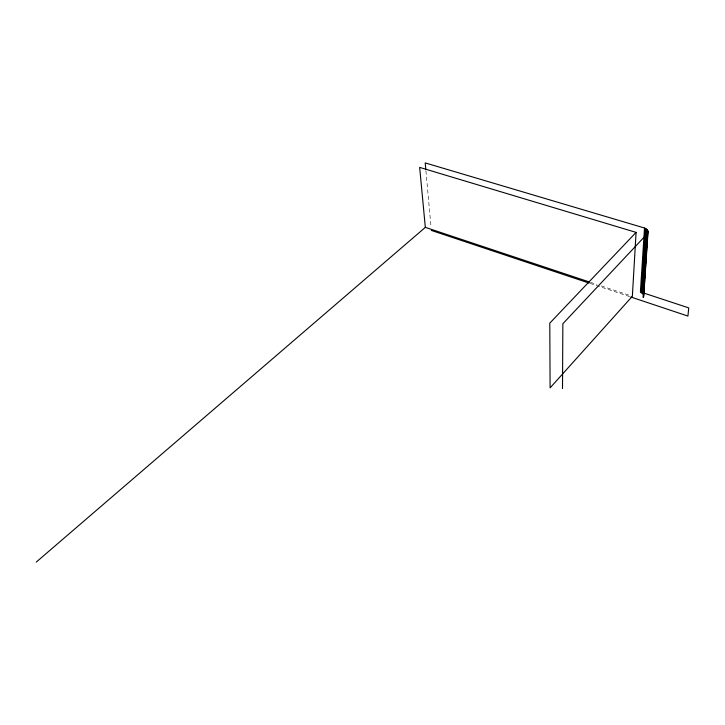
<?xml version="1.0" encoding="UTF-8"?>
<svg xmlns="http://www.w3.org/2000/svg" width="725" height="725" viewBox="0 0 725 725"><rect width="100%" height="100%" fill="white"/><g stroke="black" fill="none" stroke-linecap="round" stroke-linejoin="round"><path stroke-width="0.54" stroke-dasharray="3.62 2.72" d="M590.522 282.36L596.956 284.499M601.252 285.931L630.215 295.573M590.123 283.421L629.762 296.643M425.919 170.783L431.013 227.043"/><path stroke-width="1.09" d="M562.5 388.591L562.854 323.74L647.108 233.958C649.645 231.384 646.283 228.167 643.592 227.741L425.212 162.907L425.82 169.659M647.643 230.45L643.274 297.449L643.392 294.432L640.411 291.948L644.516 228.058M636.079 232.381L632.354 296.289L550.103 387.875L549.786 323.151L636.079 232.381L419.657 167.384L425.33 227.36L36.25 562.092M641.208 292.347L645.35 228.438M641.924 292.8L646.093 228.873M642.522 293.308L646.736 229.363M643.021 293.852L647.253 229.888M643.564 296.86L647.905 231.039M643.718 296.262L648.005 232.236M643.573 292.991L688.75 307.898L687.916 316.073L630.822 296.996M425.33 227.36L589.452 282.007M431.321 230.414L589.053 283.058"/></g></svg>
